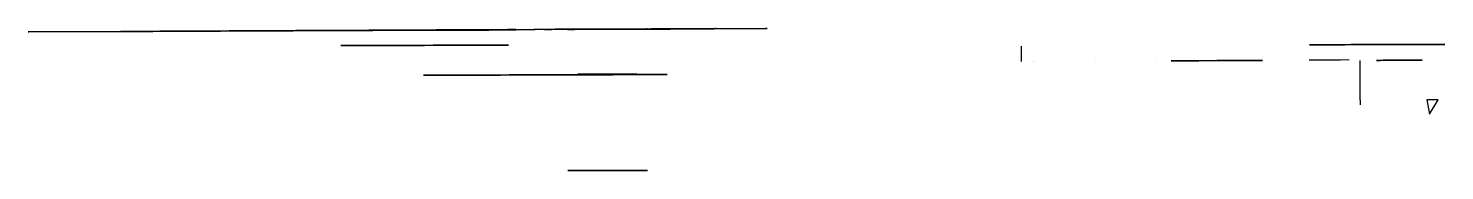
# Model space of a CAD drawing. Header units: inches. Extents: x -811 to 1009, y 14 to 116.
# Drawn here: x 915.5 to 1008.5, y 14.3 to 23.6 of the extents above; entities outside this region: 1.
import ezdxf

# ---------------------------------------------------------------- set-up
doc = ezdxf.new("R2010")
doc.units = ezdxf.units.IN
doc.layers.get('0').update_dxf_attribs({"true_color": 0xc2ced6})

msp = doc.modelspace()

# ---------------------------------------------------------------- linework, layer by layer
at = {"extrusion": (-0.004761, 0.999989, 1.60948e-10)}
for p, q in [((921.576, 23.389, -246.383), (915.522, 23.36, -246.369)), ((915.522, 23.36, -246.369), (915.556, 23.36, -231.769)), ((915.556, 23.36, -231.769), (921.609, 23.389, -231.783)), ((929.999, 23.429, -256.602), (930.008, 23.429, -252.658)), ((930.07, 23.429, -225.547), (930.079, 23.429, -221.602))]:
    msp.add_line(p, q, dxfattribs=at)
at = {"extrusion": (-0.00229, -1.09038e-05, -0.999997)}
msp.add_line((921.576, 23.389, -246.383), (915.522, 23.36, -246.369), dxfattribs=at)
at = {"extrusion": (-0.999986, -0.004761, 0.00229)}
for p, q in [((915.522, 23.36, -246.369), (915.556, 23.36, -231.769)), ((929.999, 23.429, -256.602), (930.008, 23.429, -252.658)), ((930.07, 23.429, -225.547), (930.079, 23.429, -221.602)), ((933.487, 23.445, -261.766), (933.491, 23.445, -260.11)), ((933.587, 23.446, -218.111), (933.591, 23.446, -216.438))]:
    msp.add_line(p, q, dxfattribs=at)
at = {"extrusion": (0.00229, 1.09038e-05, 0.999997)}
msp.add_line((915.556, 23.36, -231.769), (921.609, 23.389, -231.783), dxfattribs=at)
at = {"extrusion": (-0.004761, 0.999989, -4.49002e-16)}
for p, q in [((933.487, 23.445, -261.766), (933.491, 23.445, -260.11)), ((933.587, 23.446, -218.111), (933.591, 23.446, -216.438))]:
    msp.add_line(p, q, dxfattribs=at)
at = {"extrusion": (0.004762, -0.999989, 0.000443446)}
for p, q in [((980.712, 22.422, -351.096), (980.717, 21.422, -351.096)), ((981.518, 21.427, -341.927), (981.518, 21.427, -341.927)), ((989.496, 21.462, -349.948), (989.496, 21.462, -349.948)), ((989.496, 21.462, -349.948), (989.496, 21.462, -349.948))]:
    msp.add_line(p, q, dxfattribs=at)
at = {"extrusion": (0.002731, 0.000456458, 0.999996)}
msp.add_line((1002.939, 21.495, -326.709), (1002.951, 18.895, -326.709), dxfattribs=at)
at = {"extrusion": (-0.004761, 0.999989, 1.2058e-14)}
msp.add_line((1002.991, 18.599, -331.567), (1002.99, 18.895, -331.567), dxfattribs=at)
at = {"extrusion": (-0.004231, -2.01445e-05, -0.999991)}
for p, q in [((1008.092, 18.919, -331.075), (1007.334, 18.911, -331.069)), ((1007.334, 18.911, -331.069), (1007.522, 17.988, -331.073)), ((1007.522, 17.988, -331.073), (1008.092, 18.919, -331.075))]:
    msp.add_line(p, q, dxfattribs=at)
at = {"extrusion": (-0.00282, 0.999996, -4.44502e-06), "elevation": 18.667}
for points in [[(-981.644, -314.937), (-981.644, -314.937)], [(-985.644, -305.281), (-985.644, -305.281)]]:
    msp.add_lwpolyline(points, close=True, dxfattribs=at)
for points in [[(933.487, 23.445, -261.766), (963.931, 23.59, -261.821), (964.035, 23.591, -216.494), (963.931, 23.59, -261.821)], [(964.035, 23.591, -216.494), (933.591, 23.446, -216.438)]]:
    msp.add_polyline3d(points, close=True)
at = {"extrusion": (0.004761, -0.999989, -1.91416e-15)}
for centre, radius in [((-808.705, -341.539, -119.911), 1.4), ((1005.63, -328.915, -16.72), 1.5)]:
    msp.add_circle(centre, radius, dxfattribs=at)
at = {"extrusion": (-0.004761, 0.999989, 1.60948e-10)}
for centre in [(-933.6, -256.61, 19.001), (-933.68, -221.61, 19.001)]:
    msp.add_circle(centre, 2.1, dxfattribs=at)
at = {"extrusion": (0.004761, -0.999989, -1.60948e-10)}
for centre in [(933.6, -256.61, -19.001), (933.68, -221.61, -19.001)]:
    msp.add_circle(centre, 2.1, dxfattribs=at)
at = {"extrusion": (0.00282, -0.999996, 4.44502e-06)}
for centre, radius in [((953.604, -238.715, -20.853), 4.14), ((953.594, -238.725, -20.853), 1.5)]:
    msp.add_circle(centre, radius, dxfattribs=at)
at = {"extrusion": (0.004761, -0.999989, -2.37279e-15)}
msp.add_circle((953.647, -238.725, -19.001), 2.62, dxfattribs=at)
at = {"extrusion": (-0.004761, 0.999989, -4.49002e-16)}
for centre in [(-958.597, -256.391, 19.001), (-958.677, -221.392, 19.001)]:
    msp.add_circle(centre, 2.1, dxfattribs=at)
at = {"extrusion": (0.004761, -0.999989, 4.91229e-18)}
for centre in [(958.597, -256.391, -19.001), (958.677, -221.392, -19.001)]:
    msp.add_circle(centre, 2.1, dxfattribs=at)
at = {"extrusion": (-0.00282, 0.999996, -4.44502e-06)}
for centre, radius in [((-941.603, -239.129, 19.829), 5.5), ((-1004.134, -322.711, 19.703), 4.44), ((-953.594, -238.725, 17.912), 1.94), ((-953.594, -238.725, 11.606), 2.62)]:
    msp.add_circle(centre, radius, dxfattribs=at)
at = {"extrusion": (0.004762, -0.999989, 0.000443446)}
msp.add_circle((993.638, -328.448, -16.897), 3, dxfattribs=at)
at = {"extrusion": (-0.004761, 0.999989, 1.60948e-10)}
for centre, radius, start, end in [((-933.64, -239.11, 19.001), 14, 284.60873, 328.70309), ((-933.64, -239.11, 19.001), 14, 284.60873, 328.70309), ((-933.64, -239.11, 19.001), 14, 31.55934, 75.65371), ((-933.64, -239.11, 19.001), 14, 31.55934, 75.65371), ((-933.6, -256.61, 19.001), 3.5, 270.13122, 0.13122), ((-933.6, -256.61, 19.001), 3.5, 270.13122, 0.13122), ((-933.68, -221.61, 19.001), 3.5, 0.13122, 90.13122), ((-933.68, -221.61, 19.001), 3.5, 0.13122, 90.13122), ((-953.633, -238.725, 19.001), 3.881, 62.84919, 80.66325)]:
    msp.add_arc(centre, radius, start, end, dxfattribs=at)
at = {"extrusion": (-0.004761, 0.999989, 1.92117e-15)}
msp.add_ellipse((1004.056, 21.533, -322.711), major_axis=(4.44, 0.021, -0.01), ratio=0.999998, start_param=1.987547, end_param=3.139302, dxfattribs=at)
msp.add_ellipse((1004.056, 21.533, -322.711), major_axis=(4.44, 0.021, -0.01), ratio=0.999998, start_param=1.987547, end_param=3.139302, dxfattribs=at)
at = {"extrusion": (-0.00282, 0.999996, -4.44502e-06)}
msp.add_ellipse((949.465, 20.55, -226.622), major_axis=(-6.691, -0.019, 6.965), ratio=0.628725, dxfattribs=at)
msp.add_rational_spline([(937.008, 23.462, -252.674), (943.493, 23.493, -251.015), (946.274, 23.506, -244.925), (949.054, 23.519, -238.835), (946.059, 23.505, -232.847), (949.054, 23.519, -238.835), (946.274, 23.506, -244.925), (943.493, 23.493, -251.015), (937.008, 23.462, -252.674), (937.003, 23.462, -254.646), (936.999, 23.462, -256.618), (936.991, 23.462, -260.118), (933.491, 23.445, -260.11), (936.991, 23.462, -260.118), (936.999, 23.462, -256.618), (937.003, 23.462, -254.646), (937.008, 23.462, -252.674), (941.705, 23.475, -251.473), (944.653, 23.484, -247.624), (947.601, 23.492, -243.775), (947.538, 23.492, -238.927), (947.476, 23.492, -234.199), (944.56, 23.483, -230.477), (941.645, 23.475, -226.755), (937.07, 23.462, -225.563), (937.074, 23.462, -223.591), (937.079, 23.462, -221.619), (937.087, 23.462, -218.119), (933.587, 23.446, -218.111), (937.087, 23.462, -218.119), (937.079, 23.462, -221.619), (937.074, 23.462, -223.591), (937.07, 23.462, -225.563)], [1, 0.902156433638, 1, 0.902156433638, 1, 0.902156433638, 1, 0.902156433638, 1, 1, 1, 0.707106788285, 1, 0.707106788285, 1, 1, 1, 0.94493770972, 1, 0.94493770972, 1, 0.947431873886, 1, 0.947431873886, 1, 1, 1, 0.707106788285, 1, 0.707106788285, 1, 1, 1], degree=2, knots=[0, 0, 0, 0.892108, 0.892108, 1.784216, 1.784216, 2.676324, 2.676324, 3.568433, 3.568433, 4.568433, 4.568433, 6.139229, 6.139229, 7.710025, 7.710025, 8.710025, 8.710025, 9.376809, 9.376809, 10.043594, 10.043594, 10.694963, 10.694963, 11.346332, 11.346332, 12.346332, 12.346332, 13.917129, 13.917129, 15.487925, 15.487925, 16.487925, 16.487925, 16.487925])

doc.saveas('drawing.dxf')
